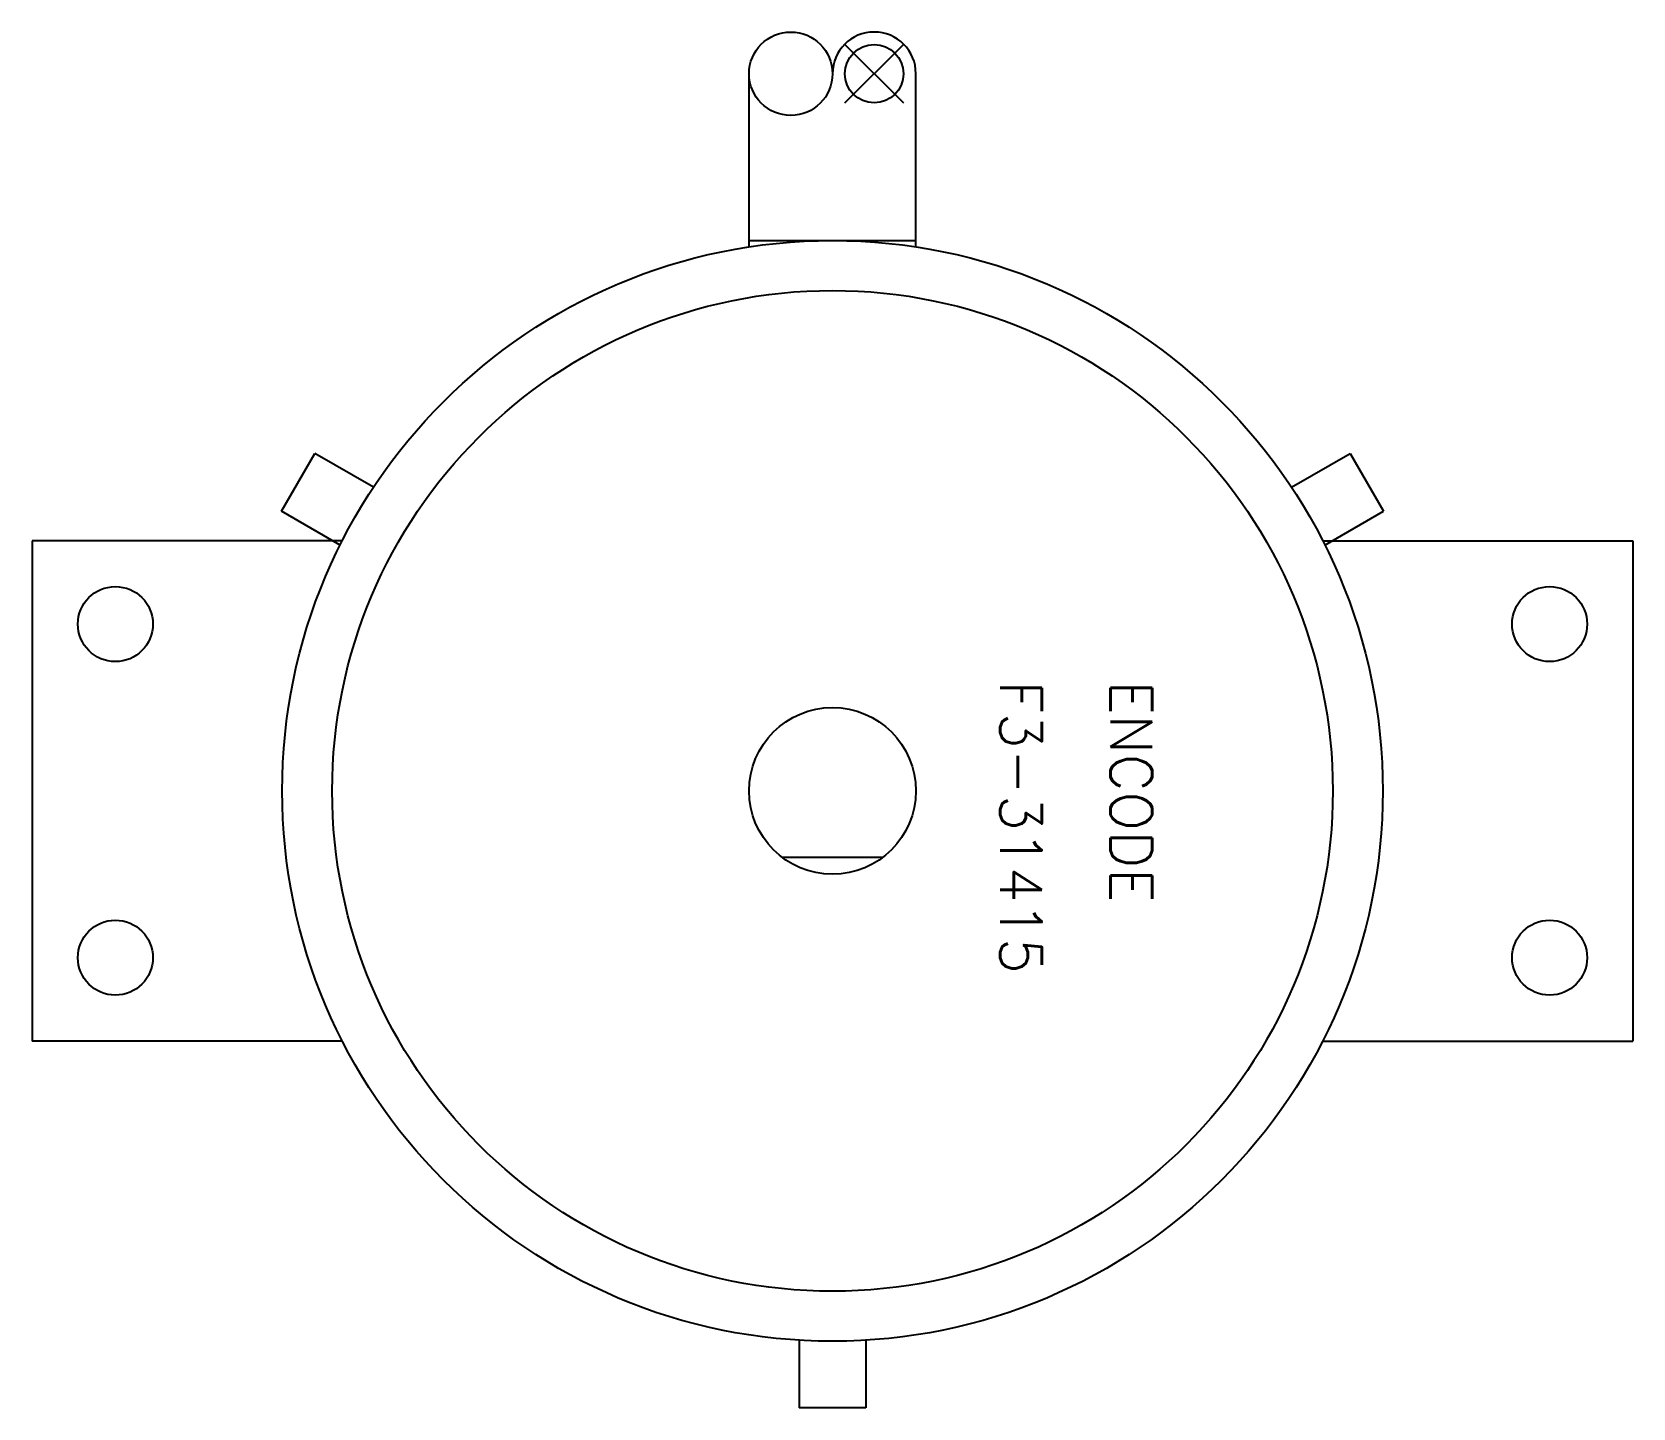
# Model space of a CAD drawing. Extents: x 60.9 to 156.9, y 381.6 to 464.1.
import ezdxf

# ---------------------------------------------------------------- set-up
doc = ezdxf.new("R2010")
doc.units = 0
doc.header["$MEASUREMENT"] = 0
doc.layers.get('0').update_dxf_attribs({"linetype": 'CONTINUOUS'})
doc.layers.add('$PARTREF_BOM', color=7, linetype='CONTINUOUS')
doc.styles.get("Standard").update_dxf_attribs({"font": 'txt.shx', "bigfont": 'chineset.shx'})

# ---------------------------------------------------------------- blocks, each defined once
blk = doc.blocks.new('PARTREF')
at = {"layer": '$PARTREF_BOM', "color": 2}
for p, q in [((-1.75, -1.75), (1.75, 1.75)), ((-1.75, 1.75), (1.75, -1.75))]:
    blk.add_line(p, q, dxfattribs=at)
blk.add_circle((0, 0), 1.75, dxfattribs=at)
at = {"layer": '$PARTREF_BOM', "color": 2, "flags": 1}
for tag, p in [('TAG5', (-16.086, -4.95)), ('TAG10', (-5.651, -4.998)), ('TAG15', (5.594, -4.742)), ('TAG4', (-16.086, -8.95)), ('TAG9', (-5.651, -8.998)), ('TAG14', (5.594, -8.742)), ('TAG3', (-16.086, -12.95)), ('TAG8', (-5.651, -12.998)), ('TAG13', (5.594, -12.742)), ('TAG12', (5.594, -16.742)), ('TAG2', (-16.086, -16.95)), ('TAG7', (-5.651, -16.998)), ('TAG1', (-16.086, -20.95)), ('TAG6', (-5.651, -20.998)), ('TAG11', (5.594, -20.742))]:
    blk.add_attdef(tag, p, '', height=2.5, dxfattribs=at)

msp = doc.modelspace()

# ---------------------------------------------------------------- linework, layer by layer
at = {"color": 7, "linetype": 'CONTINUOUS'}
for p, q in [((103.924, 451.177), (103.924, 461.558)), ((113.924, 451.177), (113.924, 461.558)), ((103.924, 451.558), (113.924, 451.558)), ((75.882, 435.326), (77.882, 438.79)), ((81.398, 436.76), (77.882, 438.79)), ((136.451, 436.76), (139.967, 438.79)), ((139.967, 438.79), (141.967, 435.326)), ((79.398, 433.296), (75.882, 435.326)), ((138.451, 433.296), (141.967, 435.326)), ((79.531, 433.558), (60.924, 433.558)), ((60.924, 433.558), (60.924, 403.558)), ((138.318, 433.558), (156.924, 433.558)), ((156.924, 433.558), (156.924, 403.558)), ((111.924, 414.558), (105.924, 414.558)), ((79.531, 403.558), (60.924, 403.558)), ((138.318, 403.558), (156.924, 403.558)), ((106.924, 385.619), (106.924, 381.558)), ((110.924, 385.619), (110.924, 381.558)), ((110.924, 381.558), (106.924, 381.558))]:
    msp.add_line(p, q, dxfattribs=at)
for centre, radius in [((106.424, 461.558), 2.5), ((108.924, 418.558), 33), ((108.924, 418.558), 30), ((65.924, 428.558), 2.25), ((151.924, 428.558), 2.25), ((108.924, 418.558), 5), ((65.924, 408.558), 2.25), ((151.924, 408.558), 2.25)]:
    msp.add_circle(centre, radius, dxfattribs=at)
msp.add_arc((111.424, 461.558), 2.5, 0, 180, dxfattribs=at)

# ---------------------------------------------------------------- block references
at = {"color": 7}
msp.add_blockref('PARTREF', (111.424, 461.558), dxfattribs=at)

# ---------------------------------------------------------------- texts
at = {"color": 7, "linetype": 'CONTINUOUS'}
for s, p in [('F3-31415', (118.971, 425.165)), ('ENCODE', (125.598, 425.165))]:
    msp.add_text(s, height=2.5, rotation=270, dxfattribs=at).set_placement(p)

doc.saveas('drawing.dxf')
